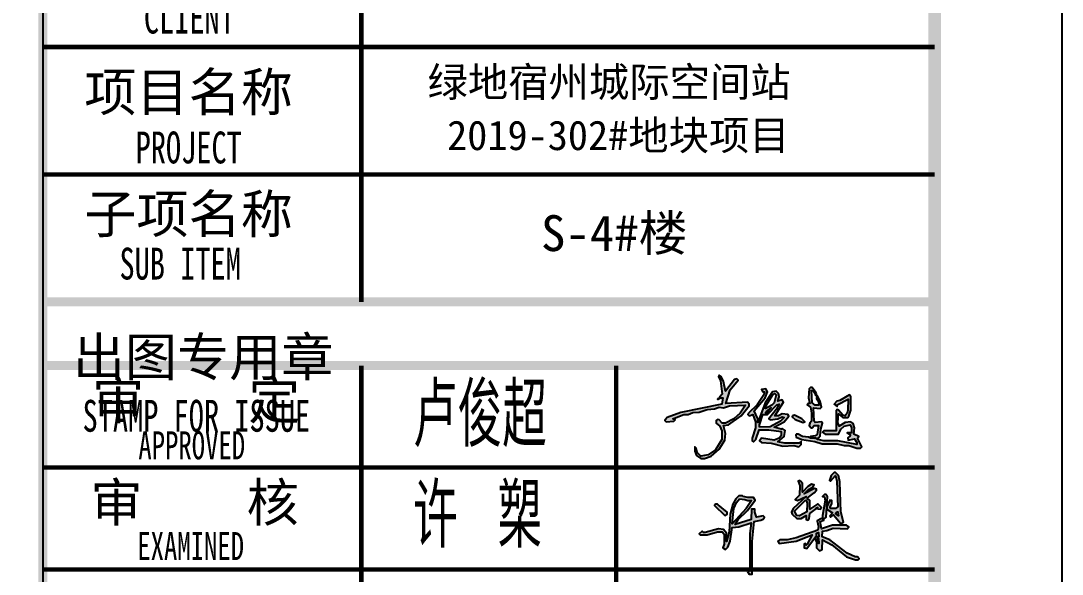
# Model space of a CAD drawing. Extents: x 169490 to 7584583, y -2399407 to 1374371.
# Drawn here: x 2797763 to 2805935, y 773760 to 778102 of the extents above; entities that cross this region are included whole.
import ezdxf

# ---------------------------------------------------------------- set-up
doc = ezdxf.new("R2010")
doc.units = 0
doc.header["$LTSCALE"] = 100
doc.layers.get('0').update_dxf_attribs({"linetype": 'CONTINUOUS'})
for name, color, linetype in [('dsptext_col', 2, 'CONTINUOUS'), ('图框', 140, 'CONTINUOUS'), ('图签文字', 147, 'CONTINUOUS'), ('折板线', 127, 'CONTINUOUS')]:
    doc.layers.add(name, color=color, linetype=linetype)
doc.layers.add('可改文字', color=6, linetype='CONTINUOUS', lineweight=18)
doc.layers.add('图签', color=147, linetype='CONTINUOUS', lineweight=18)
doc.styles.add('宋体', font='')
doc.styles.add('建筑图签-1', font='simhei.ttf', dxfattribs={"width": 0.7})
doc.styles.add('建筑图签-2', font='TXT.shx', dxfattribs={"width": 0.5, "bigfont": 'HZTXT.shx'})
doc.styles.get('宋体').set_extended_font_data('SimSun')

# ---------------------------------------------------------------- blocks, each defined once
blk = doc.blocks.new('2q3q2342q35q2343r5q23rwetr')
at = {"layer": '图框'}
for points, const_width in [([(3527617.7, 3121310.1), (3527617.7, 3161310.1)], 70), ([(3530117.7, 3135010.4), (3530117.7, 3139010.4)], 35), ([(3527617.7, 3137010.4), (3534617.7, 3137010.4)], 35), ([(3527617.7, 3136010.4), (3534617.7, 3136010.4)], 35), ([(3534617.7, 3135010.4), (3527617.7, 3135010.4)], 70), ([(3534617.7, 3134510.4), (3527617.7, 3134510.4)], 70), ([(3527617.7, 3134510.4), (3534617.7, 3134510.4)], 70), ([(3530117.2, 3128110.4), (3530117.7, 3134510.4)], 35), ([(3532117.7, 3128110.4), (3532117.7, 3134510.4)], 35), ([(3527617.7, 3133710.4), (3534617.7, 3133710.4)], 35), ([(3527617.7, 3132910.4), (3534617.7, 3132910.4)], 35)]:
    blk.add_lwpolyline(points, dxfattribs=dict(at, const_width=const_width))
at = {"layer": '图签', "color": 154, "style": '宋体'}
for s, height, p in [('绿地宿州城际空间站', 232.21, (3530637.1, 3136619.4)), ('2019-302#地块项目', 232.212, (3530790.9, 3136201.3))]:
    blk.add_text(s, height=height, dxfattribs=at).set_placement(p)
at = {"layer": '图签文字', "style": '建筑图签-1', "width": 0.7}
for s, height, p in [('CLIENT', 250, (3528411.4, 3137116.1)), ('PROJECT', 250, (3528346.6, 3136096.9)), ('SUB ITEM', 250, (3528220, 3135185.7)), ('STAMP FOR ISSUE', 250, (3527930.4, 3133991.4)), ('APPROVED ', 220, (3528368.3, 3133774.8)), ('EXAMINED  ', 220, (3528359.7, 3132984.2, -1799))]:
    blk.add_text(s, height=height, dxfattribs=at).set_placement(p)
at = {"layer": '图签文字', "color": 7, "style": '建筑图签-1'}
for s, p in [('项目名称', (3527944.3, 3136507.2)), ('子项名称', (3527944.3, 3135550.5)), ('出图专用章', (3527853.5, 3134428.2)), ('审    定', (3528005.4, 3134089.3)), ('审    核', (3527992.2, 3133287))]:
    blk.add_text(s, height=300, dxfattribs=at).set_placement(p)
at = {"layer": '图签文字', "color": 1, "style": '建筑图签-2', "width": 0.7}
for s, p in [('卢俊超', (3530523.9, 3133872)), ('许 槊', (3530523.9, 3133081))]:
    blk.add_text(s, height=500, dxfattribs=at).set_placement(p)
blk = doc.blocks.new('ljc')
at = {"linetype": 'Continuous'}
h = blk.add_hatch(color=0, dxfattribs=at)
h.paths.add_polyline_path([(2022.8, 1567.7), (2018.8, 1563.7), (2019.8, 1561.7), (2023.8, 1561.7), (2021.8, 1551.7), (1954.8, 1537.7), (1932.8, 1529.7), (1929.8, 1526.7), (1928.8, 1524.7), (1930.8, 1522.7), (1943.8, 1523.7), (1945.8, 1525.7), (1941.8, 1527.7), (1959.8, 1534.7), (1966.8, 1534.7), (1974.8, 1537.7), (1984.8, 1538.7), (1997.8, 1542.7), (2009.8, 1543.7), (2017.8, 1546.7), (2024.8, 1545.7), (2034.8, 1548.7), (2060.8, 1549.7), (2051.8, 1536.7), (2041.8, 1527.7), (2027.8, 1520.7), (2022.8, 1520.7), (2017.8, 1525.7), (2014.8, 1526.7), (2012.8, 1524.7), (2012.8, 1520.7), (2018.8, 1515.7), (2021.8, 1507.7), (2021.8, 1493.7), (2011.8, 1476.7), (1999.8, 1468.7), (1987.8, 1466.7), (1981.8, 1472.7), (1979.8, 1479.7), (1977.8, 1481.7), (1977.8, 1474.7), (1980.8, 1467.7), (1987.8, 1462.7), (1993.8, 1462.7), (2004.8, 1466.7), (2017.8, 1477.7), (2026.8, 1492.7), (2027.8, 1503.7), (2024.8, 1516.7), (2032.8, 1517.7), (2053.8, 1532.7), (2066.8, 1548.7), (2066.8, 1551.7), (2063.8, 1554.7), (2028.8, 1552.7), (2035.8, 1574.7), (2048.8, 1590.7), (2046.8, 1592.7), (2042.8, 1591.7), (2027.8, 1572.7), (2024.8, 1588.7), (2020.8, 1596.7), (2017.8, 1598.7), (2016.8, 1596.7), (2019.8, 1589.7)])
h.paths.add_polyline_path([(2080.8, 1521.7), (2080.8, 1527.7), (2074.8, 1540.7), (2092.8, 1561.7), (2096.8, 1571.7), (2093.8, 1576.7), (2086.8, 1575.7), (2088.8, 1571.7), (2091.8, 1571.7), (2090.8, 1566.7), (2079.8, 1550.7), (2065.8, 1536.7), (2064.8, 1534.7), (2066.8, 1532.7), (2072.8, 1534.7), (2076.8, 1522.7), (2076.8, 1512.7), (2071.8, 1495.7), (2071.8, 1491.7), (2073.8, 1489.7), (2077.8, 1493.7), (2082.8, 1509.7), (2098.8, 1509.7), (2118.8, 1506.7), (2118.8, 1499.7), (2115.8, 1495.7), (2107.8, 1492.7), (2086.8, 1495.7), (2083.8, 1491.7), (2086.8, 1488.7), (2102.8, 1487.7), (2121.8, 1482.7), (2139.8, 1483.7), (2147.8, 1481.7), (2151.8, 1485.7), (2151.8, 1490.7), (2147.8, 1487.7), (2124.8, 1487.7), (2113.8, 1489.7), (2123.8, 1498.7), (2125.8, 1508.7), (2120.8, 1511.7), (2118.8, 1510.7), (2107.8, 1513.7), (2123.8, 1522.7), (2131.8, 1531.7), (2129.8, 1534.7), (2120.8, 1535.7), (2114.8, 1532.7), (2108.8, 1532.7), (2122.8, 1554.7), (2120.8, 1558.7), (2113.8, 1556.7), (2115.8, 1563.7), (2114.8, 1568.7), (2110.8, 1572.7), (2104.8, 1571.7), (2092.8, 1553.7)])
h.paths.add_polyline_path([(2088.8, 1534.7), (2096.8, 1534.7), (2111.8, 1550.7), (2115.8, 1551.7), (2110.8, 1542.7), (2098.8, 1527.7), (2100.8, 1525.7), (2113.8, 1527.7), (2120.8, 1530.7), (2123.8, 1529.7), (2117.8, 1523.7), (2100.8, 1514.7), (2083.8, 1513.7), (2083.8, 1517.7)], flags=16)
h.paths.add_polyline_path([(2092.8, 1536.7), (2094.8, 1539.7), (2102.8, 1545.7), (2095.8, 1536.7)], flags=16)
h.paths.add_polyline_path([(2092.8, 1543.7), (2093.8, 1548.7), (2105.8, 1567.7), (2108.8, 1568.7), (2110.8, 1566.7), (2107.8, 1553.7), (2103.8, 1549.7)], flags=16)
h.paths.add_polyline_path([(2140.8, 1533.7), (2137.8, 1532.7), (2136.8, 1530.7), (2141.8, 1526.7), (2154.8, 1521.7), (2157.8, 1522.7), (2152.8, 1527.7)])
h.paths.add_polyline_path([(2174.8, 1521.7), (2172.8, 1523.7), (2171.8, 1545.7), (2182.8, 1544.7), (2184.8, 1546.7), (2182.8, 1556.7), (2177.8, 1565.7), (2176.8, 1560.7), (2179.8, 1555.7), (2180.8, 1549.7), (2174.8, 1549.7), (2169.8, 1553.7), (2168.8, 1573.7), (2170.8, 1573.7), (2174.8, 1568.7), (2175.8, 1570.7), (2169.8, 1578.7), (2166.8, 1578.7), (2164.8, 1576.7), (2163.8, 1561.7), (2165.8, 1552.7), (2162.8, 1552.7), (2161.8, 1550.7), (2166.8, 1546.7), (2168.8, 1536.7), (2168.8, 1523.7), (2165.8, 1520.7), (2164.8, 1516.7), (2167.8, 1512.7), (2169.8, 1512.7), (2172.8, 1516.7), (2179.8, 1516.7), (2177.8, 1501.7), (2174.8, 1499.7), (2166.8, 1498.7), (2174.8, 1495.7), (2179.8, 1496.7), (2182.8, 1499.7), (2183.8, 1510.7), (2186.8, 1520.7), (2184.8, 1522.7)])
h.paths.add_polyline_path([(2232.8, 1541.7), (2232.8, 1563.7), (2230.8, 1566.7), (2214.8, 1557.7), (2209.8, 1556.7), (2205.8, 1551.7), (2210.8, 1547.7), (2210.8, 1550.7), (2228.8, 1559.7), (2227.8, 1541.7), (2226.8, 1536.7), (2223.8, 1532.7), (2219.8, 1533.7), (2212.8, 1541.7), (2210.8, 1542.7), (2208.8, 1540.7), (2208.8, 1507.7), (2188.8, 1507.7), (2186.8, 1505.7), (2190.8, 1502.7), (2212.8, 1502.7), (2216.8, 1510.7), (2221.8, 1515.7), (2231.8, 1517.7), (2233.8, 1512.7), (2233.8, 1504.7), (2226.8, 1504.7), (2231.8, 1501.7), (2231.8, 1499.7), (2227.8, 1496.7), (2228.8, 1492.7), (2238.8, 1494.7), (2242.8, 1488.7), (2242.8, 1485.7), (2211.8, 1491.7), (2188.8, 1491.7), (2178.8, 1493.7), (2175.8, 1495.7), (2166.8, 1495.7), (2163.8, 1497.7), (2153.8, 1498.7), (2146.8, 1502.7), (2143.8, 1502.7), (2142.8, 1500.7), (2143.8, 1497.7), (2152.8, 1493.7), (2173.8, 1490.7), (2185.8, 1486.7), (2210.8, 1486.7), (2221.8, 1483.7), (2229.8, 1483.7), (2242.8, 1479.7), (2248.8, 1479.7), (2250.8, 1481.7), (2243.8, 1495.7), (2245.8, 1498.7), (2237.8, 1502.7), (2238.8, 1512.7), (2236.8, 1519.7), (2232.8, 1522.7), (2223.8, 1521.7), (2213.8, 1515.7), (2211.8, 1521.7), (2212.8, 1535.7), (2219.8, 1529.7), (2227.8, 1529.7), (2229.8, 1531.7)])
at = {"color": 0, "linetype": 'Continuous', "elevation": 16426272}
for points in [[(1929.8, 1526.7), (1928.8, 1524.7), (1930.8, 1522.7), (1943.8, 1523.7), (1945.8, 1525.7), (1941.8, 1527.7), (1959.8, 1534.7), (1966.8, 1534.7), (1974.8, 1537.7), (1984.8, 1538.7), (1997.8, 1542.7), (2009.8, 1543.7), (2017.8, 1546.7), (2024.8, 1545.7), (2034.8, 1548.7), (2060.8, 1549.7), (2051.8, 1536.7), (2041.8, 1527.7), (2027.8, 1520.7), (2022.8, 1520.7), (2017.8, 1525.7), (2014.8, 1526.7), (2012.8, 1524.7), (2012.8, 1520.7), (2018.8, 1515.7), (2021.8, 1507.7), (2021.8, 1493.7), (2011.8, 1476.7), (1999.8, 1468.7), (1987.8, 1466.7), (1981.8, 1472.7), (1979.8, 1479.7), (1977.8, 1481.7), (1977.8, 1474.7), (1980.8, 1467.7), (1987.8, 1462.7), (1993.8, 1462.7), (2004.8, 1466.7), (2017.8, 1477.7), (2026.8, 1492.7), (2027.8, 1503.7), (2024.8, 1516.7), (2032.8, 1517.7), (2053.8, 1532.7), (2066.8, 1548.7), (2066.8, 1551.7), (2063.8, 1554.7), (2028.8, 1552.7), (2035.8, 1574.7), (2048.8, 1590.7), (2046.8, 1592.7), (2042.8, 1591.7), (2027.8, 1572.7), (2024.8, 1588.7), (2020.8, 1596.7), (2017.8, 1598.7), (2016.8, 1596.7), (2019.8, 1589.7), (2022.8, 1567.7), (2018.8, 1563.7), (2019.8, 1561.7), (2023.8, 1561.7), (2021.8, 1551.7), (1954.8, 1537.7), (1932.8, 1529.7), (1929.8, 1526.7)], [(2065.8, 1536.7), (2064.8, 1534.7), (2066.8, 1532.7), (2072.8, 1534.7), (2076.8, 1522.7), (2076.8, 1512.7), (2071.8, 1495.7), (2071.8, 1491.7), (2073.8, 1489.7), (2077.8, 1493.7), (2082.8, 1509.7), (2098.8, 1509.7), (2118.8, 1506.7), (2118.8, 1499.7), (2115.8, 1495.7), (2107.8, 1492.7), (2086.8, 1495.7), (2083.8, 1491.7), (2086.8, 1488.7), (2102.8, 1487.7), (2121.8, 1482.7), (2139.8, 1483.7), (2147.8, 1481.7), (2151.8, 1485.7), (2151.8, 1490.7), (2147.8, 1487.7), (2124.8, 1487.7), (2113.8, 1489.7), (2123.8, 1498.7), (2125.8, 1508.7), (2120.8, 1511.7), (2118.8, 1510.7), (2107.8, 1513.7), (2123.8, 1522.7), (2131.8, 1531.7), (2129.8, 1534.7), (2120.8, 1535.7), (2114.8, 1532.7), (2108.8, 1532.7), (2122.8, 1554.7), (2120.8, 1558.7), (2113.8, 1556.7), (2115.8, 1563.7), (2114.8, 1568.7), (2110.8, 1572.7), (2104.8, 1571.7), (2092.8, 1553.7), (2080.8, 1521.7), (2080.8, 1527.7), (2074.8, 1540.7), (2092.8, 1561.7), (2096.8, 1571.7), (2093.8, 1576.7), (2086.8, 1575.7), (2088.8, 1571.7), (2091.8, 1571.7), (2090.8, 1566.7), (2079.8, 1550.7), (2065.8, 1536.7)], [(2092.8, 1543.7), (2093.8, 1548.7), (2105.8, 1567.7), (2108.8, 1568.7), (2110.8, 1566.7), (2107.8, 1553.7), (2103.8, 1549.7), (2092.8, 1543.7)], [(2143.8, 1502.7), (2142.8, 1500.7), (2143.8, 1497.7), (2152.8, 1493.7), (2173.8, 1490.7), (2185.8, 1486.7), (2210.8, 1486.7), (2221.8, 1483.7), (2229.8, 1483.7), (2242.8, 1479.7), (2248.8, 1479.7), (2250.8, 1481.7), (2243.8, 1495.7), (2245.8, 1498.7), (2237.8, 1502.7), (2238.8, 1512.7), (2236.8, 1519.7), (2232.8, 1522.7), (2223.8, 1521.7), (2213.8, 1515.7), (2211.8, 1521.7), (2212.8, 1535.7), (2219.8, 1529.7), (2227.8, 1529.7), (2229.8, 1531.7), (2232.8, 1541.7), (2232.8, 1563.7), (2230.8, 1566.7), (2214.8, 1557.7), (2209.8, 1556.7), (2205.8, 1551.7), (2210.8, 1547.7), (2210.8, 1550.7), (2228.8, 1559.7), (2227.8, 1541.7), (2226.8, 1536.7), (2223.8, 1532.7), (2219.8, 1533.7), (2212.8, 1541.7), (2210.8, 1542.7), (2208.8, 1540.7), (2208.8, 1507.7), (2188.8, 1507.7), (2186.8, 1505.7), (2190.8, 1502.7), (2212.8, 1502.7), (2216.8, 1510.7), (2221.8, 1515.7), (2231.8, 1517.7), (2233.8, 1512.7), (2233.8, 1504.7), (2226.8, 1504.7), (2231.8, 1501.7), (2231.8, 1499.7), (2227.8, 1496.7), (2228.8, 1492.7), (2238.8, 1494.7), (2242.8, 1488.7), (2242.8, 1485.7), (2211.8, 1491.7), (2188.8, 1491.7), (2178.8, 1493.7), (2175.8, 1495.7), (2166.8, 1495.7), (2163.8, 1497.7), (2153.8, 1498.7), (2146.8, 1502.7), (2143.8, 1502.7)], [(2162.8, 1552.7), (2161.8, 1550.7), (2166.8, 1546.7), (2168.8, 1536.7), (2168.8, 1523.7), (2165.8, 1520.7), (2164.8, 1516.7), (2167.8, 1512.7), (2169.8, 1512.7), (2172.8, 1516.7), (2179.8, 1516.7), (2177.8, 1501.7), (2174.8, 1499.7), (2166.8, 1498.7), (2174.8, 1495.7), (2179.8, 1496.7), (2182.8, 1499.7), (2183.8, 1510.7), (2186.8, 1520.7), (2184.8, 1522.7), (2174.8, 1521.7), (2172.8, 1523.7), (2171.8, 1545.7), (2182.8, 1544.7), (2184.8, 1546.7), (2182.8, 1556.7), (2177.8, 1565.7), (2176.8, 1560.7), (2179.8, 1555.7), (2180.8, 1549.7), (2174.8, 1549.7), (2169.8, 1553.7), (2168.8, 1573.7), (2170.8, 1573.7), (2174.8, 1568.7), (2175.8, 1570.7), (2169.8, 1578.7), (2166.8, 1578.7), (2164.8, 1576.7), (2163.8, 1561.7), (2165.8, 1552.7), (2162.8, 1552.7)], [(2176.8, 1568.7), (2175.8, 1569.7), (2174.8, 1566.7), (2176.8, 1564.7), (2176.8, 1568.7)], [(2015.8, 1560.7), (2014.8, 1559.7), (2016.8, 1559.7), (2015.8, 1560.7)], [(2016.8, 1561.7), (2015.8, 1560.7), (2018.8, 1560.7), (2016.8, 1561.7)], [(2083.8, 1513.7), (2083.8, 1517.7), (2088.8, 1534.7), (2096.8, 1534.7), (2111.8, 1550.7), (2115.8, 1551.7), (2110.8, 1542.7), (2098.8, 1527.7), (2100.8, 1525.7), (2113.8, 1527.7), (2120.8, 1530.7), (2123.8, 1529.7), (2117.8, 1523.7), (2100.8, 1514.7), (2083.8, 1513.7)], [(2092.8, 1536.7), (2094.8, 1539.7), (2102.8, 1545.7), (2095.8, 1536.7), (2092.8, 1536.7)], [(2137.8, 1532.7), (2136.8, 1530.7), (2141.8, 1526.7), (2154.8, 1521.7), (2157.8, 1522.7), (2152.8, 1527.7), (2140.8, 1533.7), (2137.8, 1532.7)]]:
    blk.add_lwpolyline(points, dxfattribs=at)
blk = doc.blocks.new('A$C6AF37BC7')
h = blk.add_hatch(color=256)
h.paths.add_polyline_path([(660, -48), (672, -48), (678, -96)], flags=16)
h.paths.add_polyline_path([(708, 144), (702, 150), (660, 126), (672, 66), (666, 36), (456, -42), (366, -60), (294, -60), (276, -72), (288, -96), (456, -72), (612, -12), (564, -102), (552, -114), (546, -96), (534, -102), (534, -138), (558, -144), (654, -18), (654, 6), (672, 12), (678, -30), (648, -30), (642, -54), (654, -84), (654, -138), (684, -168), (708, -156), (714, -60), (804, -108), (948, -228), (1038, -258), (1062, -258), (1074, -246), (1056, -228), (1032, -228), (954, -192), (786, -60), (708, -30), (714, 24), (756, 30), (816, 54), (954, 48), (972, 66), (948, 84), (810, 84), (702, 48), (690, 120), (726, 132), (720, 144)])
h.paths.add_polyline_path([(852, 216), (864, 216), (870, 174), (840, 198)], flags=16)
h.paths.add_polyline_path([(-312, 282), (-318, 288), (-336, 288), (-348, 276), (-246, 180), (-222, 192), (-222, 210)], flags=17)
h.paths.add_polyline_path([(546, 330), (552, 330), (564, 300), (558, 216), (486, 174), (462, 180), (438, 222)], flags=16)
h.paths.add_polyline_path([(-102, 342), (-48, 336), (-18, 324), (18, 324), (-36, 246), (-174, 96), (-156, 246), (-132, 306)], flags=16)
h.paths.add_polyline_path([(-66, 366), (-72, 372), (-108, 372), (-138, 342), (-168, 288), (-192, 192), (-204, 18), (-228, -78), (-228, 6), (-258, 42), (-306, 48), (-438, 12), (-456, 12), (-468, 24), (-498, 0), (-486, -12), (-420, -12), (-318, 18), (-270, 18), (-252, -6), (-252, -102), (-264, -138), (-240, -156), (-216, -132), (-192, -72), (-174, 60), (-108, 66), (12, 108), (0, 0), (0, -366), (-18, -342), (-24, -372), (-6, -396), (24, -396), (24, -78), (42, 120), (108, 132), (132, 144), (144, 162), (132, 174), (66, 162), (48, 210), (48, 240), (18, 240), (12, 138), (-144, 90), (-114, 138), (-24, 228), (54, 330), (36, 354), (-18, 354)])
h.paths.add_polyline_path([(756, 378), (750, 384), (732, 384), (714, 366), (732, 360), (738, 324), (714, 180), (714, 156), (726, 144), (750, 162), (762, 366)])
h.paths.add_polyline_path([(498, 516), (492, 522), (474, 516), (492, 474), (486, 378), (444, 336), (468, 324), (552, 366), (426, 246), (408, 210), (414, 192), (462, 150), (504, 150), (552, 180), (552, 138), (570, 132), (582, 150), (588, 198), (666, 258), (648, 246), (690, 240), (702, 258), (666, 294), (588, 240), (588, 324), (564, 348), (630, 402), (654, 426), (654, 438), (636, 444), (534, 390), (576, 432), (618, 456), (630, 480), (606, 486), (570, 462), (516, 408), (516, 492)])
h.paths.add_polyline_path([(846, 594), (840, 600), (828, 600), (798, 570), (780, 522), (792, 516), (840, 570), (852, 516), (864, 264), (840, 246), (792, 246), (786, 258), (804, 294), (804, 324), (786, 330), (756, 264), (756, 240), (810, 204), (786, 174), (792, 162), (822, 186), (888, 102), (900, 96), (918, 114), (894, 216), (882, 510), (870, 570)])
at = {"linetype": 'Continuous'}
for points in [[(498, 516), (492, 522), (474, 516), (492, 474), (486, 378), (444, 336), (468, 324), (552, 366), (426, 246), (408, 210), (414, 192), (462, 150), (504, 150), (552, 180), (552, 138), (570, 132), (582, 150), (588, 198), (666, 258), (648, 246), (690, 240), (702, 258), (666, 294), (588, 240), (588, 324), (564, 348), (630, 402), (654, 426), (654, 438), (636, 444), (534, 390), (576, 432), (618, 456), (630, 480), (606, 486), (570, 462), (516, 408), (516, 492), (498, 516)], [(846, 594), (840, 600), (828, 600), (798, 570), (780, 522), (792, 516), (840, 570), (852, 516), (864, 264), (840, 246), (792, 246), (786, 258), (804, 294), (804, 324), (786, 330), (756, 264), (756, 240), (810, 204), (786, 174), (792, 162), (822, 186), (888, 102), (900, 96), (918, 114), (894, 216), (882, 510), (870, 570), (846, 594)], [(-66, 366), (-72, 372), (-108, 372), (-138, 342), (-168, 288), (-192, 192), (-204, 18), (-228, -78), (-228, 6), (-258, 42), (-306, 48), (-438, 12), (-456, 12), (-468, 24), (-498, 0), (-486, -12), (-420, -12), (-318, 18), (-270, 18), (-252, -6), (-252, -102), (-264, -138), (-240, -156), (-216, -132), (-192, -72), (-174, 60), (-108, 66), (12, 108), (0, 0), (0, -366), (-18, -342), (-24, -372), (-6, -396), (24, -396), (24, -78), (42, 120), (108, 132), (132, 144), (144, 162), (132, 174), (66, 162), (48, 210), (48, 240), (18, 240), (12, 138), (-144, 90), (-114, 138), (-24, 228), (54, 330), (36, 354), (-18, 354), (-66, 366)], [(-102, 342), (-48, 336), (-18, 324), (18, 324), (-36, 246), (-174, 96), (-156, 246), (-132, 306), (-102, 342)], [(546, 330), (552, 330), (564, 300), (558, 216), (486, 174), (462, 180), (438, 222), (546, 330)], [(756, 378), (750, 384), (732, 384), (714, 366), (732, 360), (738, 324), (714, 180), (714, 156), (726, 144), (750, 162), (762, 366), (756, 378)], [(-312, 282), (-318, 288), (-336, 288), (-348, 276), (-246, 180), (-222, 192), (-222, 210), (-312, 282)], [(852, 216), (864, 216), (870, 174), (840, 198), (852, 216)], [(708, 144), (702, 150), (660, 126), (672, 66), (666, 36), (456, -42), (366, -60), (294, -60), (276, -72), (288, -96), (456, -72), (612, -12), (564, -102), (552, -114), (546, -96), (534, -102), (534, -138), (558, -144), (654, -18), (654, 6), (672, 12), (678, -30), (648, -30), (642, -54), (654, -84), (654, -138), (684, -168), (708, -156), (714, -60), (804, -108), (948, -228), (1038, -258), (1062, -258), (1074, -246), (1056, -228), (1032, -228), (954, -192), (786, -60), (708, -30), (714, 24), (756, 30), (816, 54), (954, 48), (972, 66), (948, 84), (810, 84), (702, 48), (690, 120), (726, 132), (720, 144), (708, 144)], [(660, -48), (672, -48), (678, -96), (660, -48)]]:
    blk.add_lwpolyline(points, dxfattribs=at)
blk = doc.blocks.new('BW-24077350', base_point=(255125.4, 886283, -78846105.6))
at = {"color": 7, "linetype": 'Continuous', "xscale": 4.799999999813735, "yscale": 4.799999999813735, "zscale": 4.799999999813735}
blk.add_blockref('ljc', (245867.1, 884879.2, -78846105.6), dxfattribs=at)
at = {"color": 7, "xscale": 0.8, "yscale": 0.8, "zscale": 0.8}
blk.add_blockref('A$C6AF37BC7', (255792.5, 891310.2), dxfattribs=at)

msp = doc.modelspace()

# ---------------------------------------------------------------- linework, layer by layer
at = {"layer": 'dsptext_col', "ltscale": 10}
msp.add_lwpolyline([(2734134.9, 802196.9), (2797934.9, 802196.9), (2797934.9, 762196.9), (2734134.9, 762196.9)], close=True, dxfattribs=at)
at = {"layer": '图框'}
msp.add_lwpolyline([(2731634.9, 761196.9), (2805934.9, 761196.9), (2805934.9, 803196.9), (2731634.9, 803196.9)], close=True, dxfattribs=at)
at = {"layer": '图框', "const_width": 100}
msp.add_lwpolyline([(2734134.9, 762196.9), (2804934.9, 762196.9), (2804934.9, 802196.9), (2734134.9, 802196.9)], close=True, dxfattribs=at)

# ---------------------------------------------------------------- block references
msp.add_blockref('BW-24077350', (2802816.7, 769050.9, -78846105.6))
at = {"layer": '折板线'}
msp.add_blockref('2q3q2342q35q2343r5q23rwetr', (-729682.8, -2359113.2), dxfattribs=at)

# ---------------------------------------------------------------- texts
at = {"layer": '可改文字', "color": 3, "style": '宋体'}
msp.add_text('S-4#楼', height=281.28, dxfattribs=at).set_placement((2801845.6, 776295.9))

doc.saveas('drawing.dxf')
